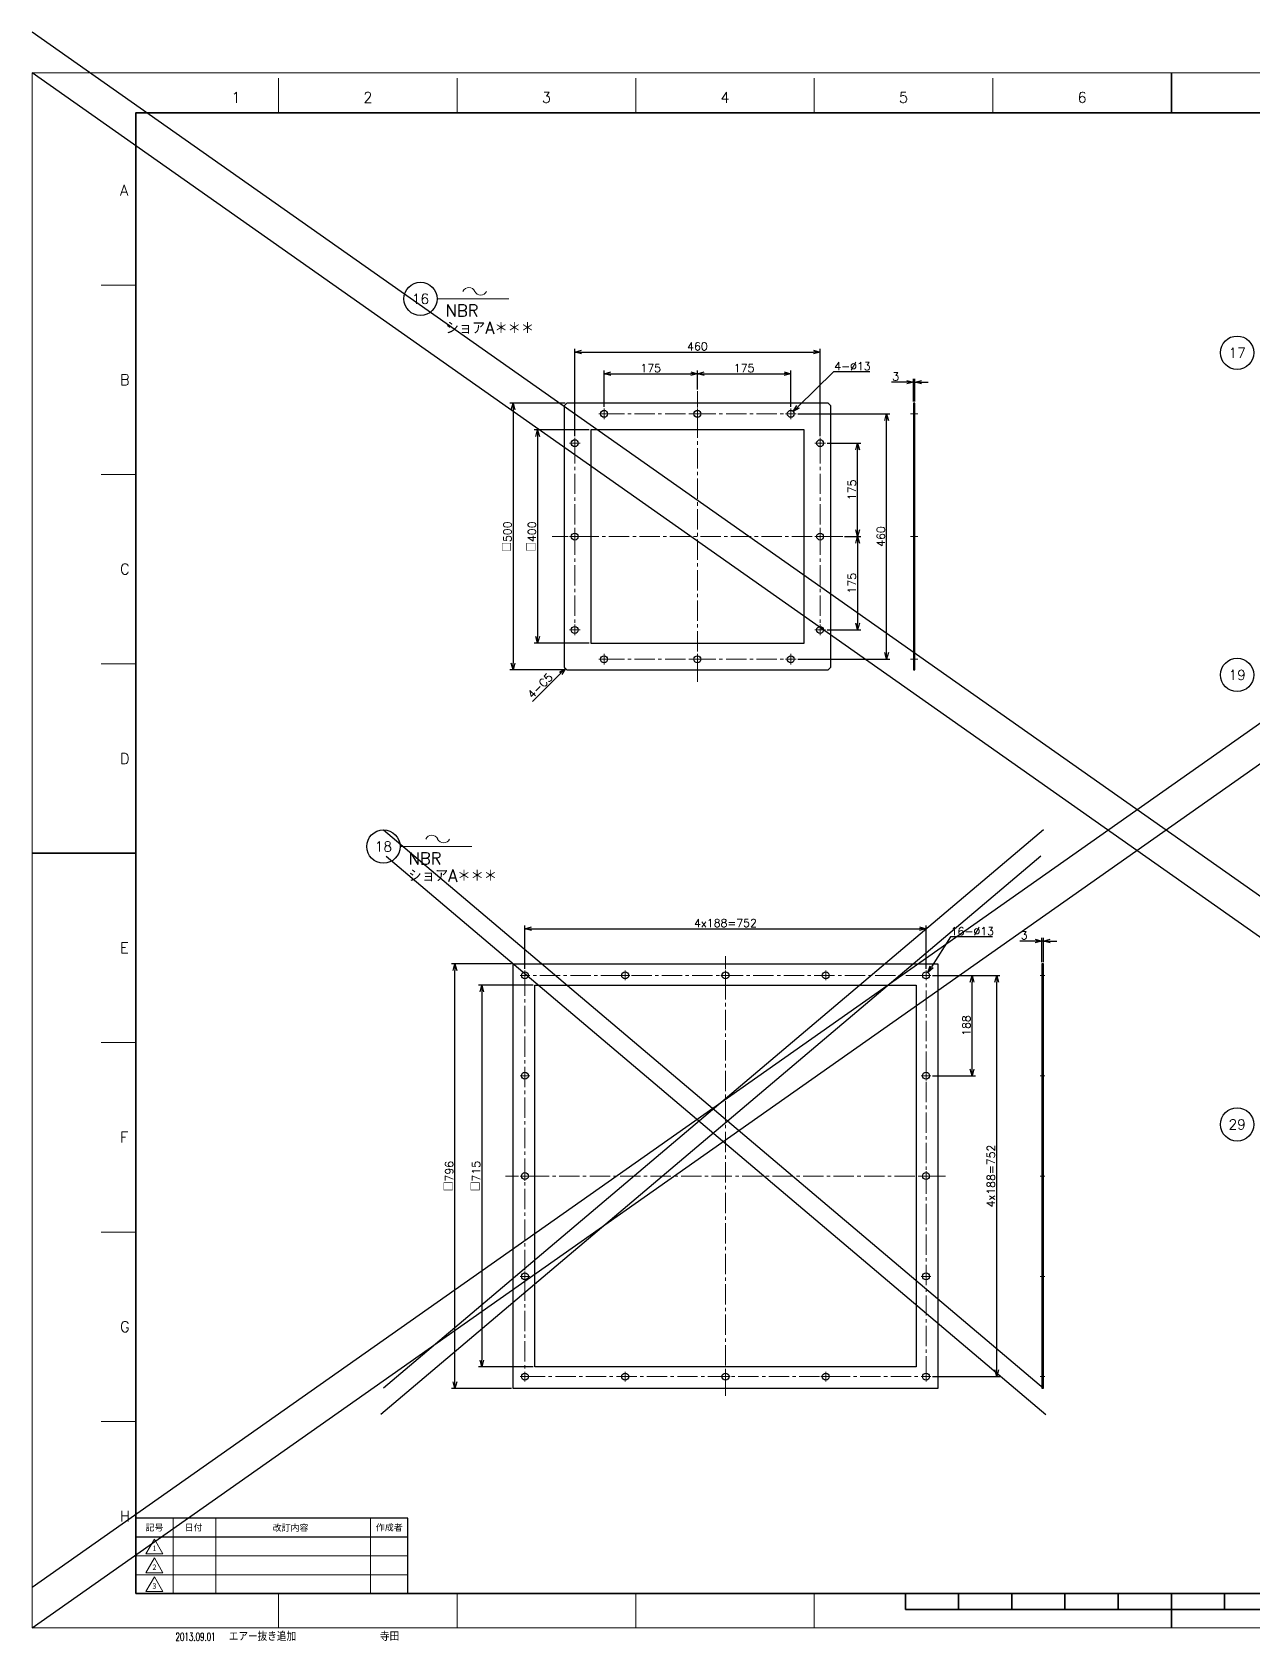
# Model space of a CAD drawing. Header units: millimetres. Extents: x 0 to 6920, y -24 to 2991.
# Drawn here: x 0 to 2290, y -24 to 2991 of the extents above; entities that cross this region are included whole.
import ezdxf
from ezdxf import colors
from ezdxf.entities.mleader import LeaderData, LeaderLine
from ezdxf.enums import TextEntityAlignment as Align
from ezdxf.math import Vec2, Vec3

# ---------------------------------------------------------------- set-up
doc = ezdxf.new("R2010")
doc.units = ezdxf.units.MM
doc.header["$LTSCALE"] = 2
doc.header["$PDMODE"] = 99
doc.header["$PDSIZE"] = 1
doc.linetypes.add('CENTER2', pattern=[28.575, 19.05, -3.175, 3.175, -3.175])
doc.linetypes.add('HIDDEN', pattern=[9.525, 6.35, -3.175])
for name, color, linetype, lineweight in [('04_HIDDEN', 2, 'HIDDEN', 13), ('05_CENTER', 4, 'CENTER2', 13), ('08_DIM', 3, 'Continuous', 13), ('90_FRAME', 5, 'Continuous', 35)]:
    doc.layers.add(name, color=color, linetype=linetype, lineweight=lineweight)
doc.layers.add('10_DRAFT', color=8, linetype='Continuous', lineweight=0, plot=False)
doc.layers.add('91_BLANK', color=5, linetype='Continuous', lineweight=0, plot=False)
doc.styles.add('KSS_TXT', font='txt.shx', dxfattribs={"bigfont": 'extfont2.shx'})
doc.styles.add('MS_G', font='MS Gothic.ttf')
doc.styles.get("Standard").update_dxf_attribs({"font": 'txt.shx', "bigfont": 'extfont2.shx'})
doc.styles.add('表題用', font='MS PGothic.ttf')
doc.dimstyles.new('KSS_DIM', dxfattribs={"dimscale": 5, "dimtxt": 3, "dimasz": 2.5, "dimexe": 1.25, "dimexo": 0.625, "dimtad": 1, "dimdsep": 46, "dimtxsty": 'KSS_TXT', "dimblk": 'OPEN30', "dimcen": 0, "dimazin": 2, "dimtfac": 0.75, "dimtmove": 0, "dimatfit": 3, "dimldrblk": 'OPEN30', "dimfxl": 1.25, "dimtolj": 1, "dimarcsym": 0})
doc.dimstyles.new('KSS_DIM$3', dxfattribs={"dimscale": 5, "dimtxt": 3, "dimasz": 2.5, "dimexe": 1.25, "dimexo": 0.625, "dimtad": 1, "dimtih": 1, "dimtoh": 1, "dimdsep": 46, "dimtxsty": 'KSS_TXT', "dimblk": 'OPEN30', "dimcen": 0, "dimazin": 2, "dimtfac": 0.75, "dimtofl": 0, "dimtmove": 0, "dimatfit": 3, "dimldrblk": 'OPEN30', "dimfxl": 1.25, "dimtolj": 1, "dimarcsym": 0})

# ---------------------------------------------------------------- blocks, each defined once
blk = doc.blocks.new('AM_BALLOON1')
at = {"transparency": 16777216}
blk.add_circle((0, 0), 5, dxfattribs=at)
blk.add_attdef('B_NUMBER', text='', height=3, dxfattribs=at).set_placement((0, 0), align=Align.MIDDLE_CENTER)
blk = doc.blocks.new('_OPEN')
at = {"color": 0, "linetype": 'ByBlock'}
for p, q in [((-1, 0.17), (0, 0)), ((0, 0), (-1, -0.17)), ((0, 0), (-1, 0))]:
    blk.add_line(p, q, dxfattribs=at)
blk = doc.blocks.new('p1ba05')
for centre, start, end in [((-2.95, 0.29), 24.2276, 155.5758), ((0, 1.62), 204.2276, 335.5758)]:
    blk.add_arc(centre, 1.62, start, end)
blk = doc.blocks.new('_Open30')
at = {"color": 0, "linetype": 'ByBlock', "lineweight": -2}
for p, q in [((-1, 0.27), (0, 0)), ((0, 0), (-1, -0.27)), ((0, 0), (-1, 0))]:
    blk.add_line(p, q, dxfattribs=at)
blk = doc.blocks.new('*D150')
at = {"layer": '08_DIM', "color": 0, "lineweight": -2, "transparency": 16777216}
for p, q in [((1490, 2220.7), (1553.4, 2220.7)), ((1547.2, 2058.2), (1547.2, 2208.2)), ((1522.3, 2045.7), (1553.4, 2045.7))]:
    blk.add_line(p, q, dxfattribs=at)
at = {"layer": 'Defpoints', "color": 0, "transparency": 16777216}
for p in [(1486.9, 2220.7), (1547.2, 2220.7), (1519.2, 2045.7)]:
    blk.add_point(p, dxfattribs=at)
at = {"layer": '08_DIM', "color": 0, "lineweight": -2, "transparency": 16777216, "xscale": 12.5, "yscale": 12.5, "zscale": 12.5}
for p, rotation in [((1547.2, 2220.7), 90), ((1547.2, 2045.7), 270)]:
    blk.add_blockref('_Open30', p, dxfattribs=dict(at, rotation=rotation))
at = {"layer": '08_DIM', "color": 0, "transparency": 16777216, "insert": (1536.6, 2133.2), "char_height": 15, "attachment_point": 5, "rotation": 90, "style": 'KSS_TXT'}
blk.add_mtext('\\A1;175', dxfattribs=at)
blk = doc.blocks.new('*D151')
at = {"layer": '08_DIM', "color": 0, "lineweight": -2, "transparency": 16777216}
for p, q in [((1522.3, 2045.7), (1553.4, 2045.7)), ((1547.2, 2033.2), (1547.2, 1883.2)), ((1490, 1870.7), (1553.4, 1870.7))]:
    blk.add_line(p, q, dxfattribs=at)
at = {"layer": 'Defpoints', "color": 0, "transparency": 16777216}
for p in [(1519.2, 2045.7), (1486.9, 1870.7), (1547.2, 1870.7)]:
    blk.add_point(p, dxfattribs=at)
at = {"layer": '08_DIM', "color": 0, "lineweight": -2, "transparency": 16777216, "xscale": 12.5, "yscale": 12.5, "zscale": 12.5}
for p, rotation in [((1547.2, 2045.7), 90), ((1547.2, 1870.7), 270)]:
    blk.add_blockref('_Open30', p, dxfattribs=dict(at, rotation=rotation))
at = {"layer": '08_DIM', "color": 0, "transparency": 16777216, "insert": (1536.6, 1958.2), "char_height": 15, "attachment_point": 5, "rotation": 90, "style": 'KSS_TXT'}
blk.add_mtext('\\A1;175', dxfattribs=at)
blk = doc.blocks.new('*D152')
at = {"layer": '08_DIM', "color": 0, "lineweight": -2, "transparency": 16777216}
for p, q in [((1435, 2275.7), (1607.7, 2275.7)), ((1601.5, 1828.2), (1601.5, 2263.2)), ((1435, 1815.7), (1607.7, 1815.7))]:
    blk.add_line(p, q, dxfattribs=at)
at = {"layer": 'Defpoints', "color": 0, "transparency": 16777216}
for p in [(1431.9, 2275.7), (1601.5, 2275.7), (1431.9, 1815.7)]:
    blk.add_point(p, dxfattribs=at)
at = {"layer": '08_DIM', "color": 0, "lineweight": -2, "transparency": 16777216, "xscale": 12.5, "yscale": 12.5, "zscale": 12.5}
for p, rotation in [((1601.5, 2275.7), 90), ((1601.5, 1815.7), 270)]:
    blk.add_blockref('_Open30', p, dxfattribs=dict(at, rotation=rotation))
at = {"layer": '08_DIM', "color": 0, "transparency": 16777216, "insert": (1590.8, 2045.7), "char_height": 15, "attachment_point": 5, "rotation": 90, "style": 'KSS_TXT'}
blk.add_mtext('\\A1;460', dxfattribs=at)
blk = doc.blocks.new('*D153')
at = {"layer": '08_DIM', "color": 0, "lineweight": -2, "transparency": 16777216}
for p, q in [((1043.8, 2245.7), (941.1, 2245.7)), ((947.4, 2233.2), (947.4, 1858.2)), ((1043.8, 1845.7), (941.1, 1845.7))]:
    blk.add_line(p, q, dxfattribs=at)
at = {"layer": 'Defpoints', "color": 0, "transparency": 16777216}
for p in [(1046.9, 2245.7), (947.4, 1845.7), (1046.9, 1845.7)]:
    blk.add_point(p, dxfattribs=at)
at = {"layer": '08_DIM', "color": 0, "lineweight": -2, "transparency": 16777216, "xscale": 12.5, "yscale": 12.5, "zscale": 12.5}
for p, rotation in [((947.4, 2245.7), 90), ((947.4, 1845.7), 270)]:
    blk.add_blockref('_Open30', p, dxfattribs=dict(at, rotation=rotation))
at = {"layer": '08_DIM', "color": 0, "transparency": 16777216, "insert": (936.8, 2045.7), "char_height": 15, "attachment_point": 5, "rotation": 90, "style": 'KSS_TXT'}
blk.add_mtext('\\A1;□400', dxfattribs=at)
blk = doc.blocks.new('*D154')
at = {"layer": '08_DIM', "color": 0, "lineweight": -2, "transparency": 16777216}
for p, q in [((998.8, 2295.7), (895.1, 2295.7)), ((901.4, 2283.2), (901.4, 1808.2)), ((998.8, 1795.7), (895.1, 1795.7))]:
    blk.add_line(p, q, dxfattribs=at)
at = {"layer": 'Defpoints', "color": 0, "transparency": 16777216}
for p in [(1001.9, 2295.7), (901.4, 1795.7), (1001.9, 1795.7)]:
    blk.add_point(p, dxfattribs=at)
at = {"layer": '08_DIM', "color": 0, "lineweight": -2, "transparency": 16777216, "xscale": 12.5, "yscale": 12.5, "zscale": 12.5}
for p, rotation in [((901.4, 2295.7), 90), ((901.4, 1795.7), 270)]:
    blk.add_blockref('_Open30', p, dxfattribs=dict(at, rotation=rotation))
at = {"layer": '08_DIM', "color": 0, "transparency": 16777216, "insert": (890.8, 2045.7), "char_height": 15, "attachment_point": 5, "rotation": 90, "style": 'KSS_TXT'}
blk.add_mtext('\\A1;□500', dxfattribs=at)
blk = doc.blocks.new('*D155')
at = {"layer": '08_DIM', "color": 0, "lineweight": -2, "transparency": 16777216}
for p, q in [((1071.9, 2288.8), (1071.9, 2357)), ((1246.9, 2321.1), (1246.9, 2357)), ((1084.4, 2350.8), (1234.4, 2350.8))]:
    blk.add_line(p, q, dxfattribs=at)
at = {"layer": 'Defpoints', "color": 0, "transparency": 16777216}
for p in [(1246.9, 2350.8), (1246.9, 2318), (1071.9, 2285.7)]:
    blk.add_point(p, dxfattribs=at)
at = {"layer": '08_DIM', "color": 0, "lineweight": -2, "transparency": 16777216, "xscale": 12.5, "yscale": 12.5, "zscale": 12.5, "rotation": 180}
blk.add_blockref('_Open30', (1071.9, 2350.8), dxfattribs=at)
at = {"layer": '08_DIM', "color": 0, "lineweight": -2, "transparency": 16777216, "xscale": 12.5, "yscale": 12.5, "zscale": 12.5}
blk.add_blockref('_Open30', (1246.9, 2350.8), dxfattribs=at)
at = {"layer": '08_DIM', "color": 0, "transparency": 16777216, "insert": (1159.4, 2361.4), "char_height": 15, "attachment_point": 5, "style": 'KSS_TXT'}
blk.add_mtext('\\A1;175', dxfattribs=at)
blk = doc.blocks.new('*D156')
at = {"layer": '08_DIM', "color": 0, "lineweight": -2, "transparency": 16777216}
for p, q in [((1246.9, 2321.1), (1246.9, 2357)), ((1421.9, 2288.8), (1421.9, 2357)), ((1259.4, 2350.8), (1409.4, 2350.8))]:
    blk.add_line(p, q, dxfattribs=at)
at = {"layer": 'Defpoints', "color": 0, "transparency": 16777216}
for p in [(1421.9, 2350.8), (1246.9, 2318), (1421.9, 2285.7)]:
    blk.add_point(p, dxfattribs=at)
at = {"layer": '08_DIM', "color": 0, "lineweight": -2, "transparency": 16777216, "xscale": 12.5, "yscale": 12.5, "zscale": 12.5, "rotation": 180}
blk.add_blockref('_Open30', (1246.9, 2350.8), dxfattribs=at)
at = {"layer": '08_DIM', "color": 0, "lineweight": -2, "transparency": 16777216, "xscale": 12.5, "yscale": 12.5, "zscale": 12.5}
blk.add_blockref('_Open30', (1421.9, 2350.8), dxfattribs=at)
at = {"layer": '08_DIM', "color": 0, "transparency": 16777216, "insert": (1334.4, 2361.4), "char_height": 15, "attachment_point": 5, "style": 'KSS_TXT'}
blk.add_mtext('\\A1;175', dxfattribs=at)
blk = doc.blocks.new('*D157')
at = {"layer": '08_DIM', "color": 0, "lineweight": -2, "transparency": 16777216}
for p, q in [((1016.9, 2233.8), (1016.9, 2397.8)), ((1029.4, 2391.5), (1464.4, 2391.5)), ((1476.9, 2233.8), (1476.9, 2397.8))]:
    blk.add_line(p, q, dxfattribs=at)
at = {"layer": 'Defpoints', "color": 0, "transparency": 16777216}
for p in [(1476.9, 2391.5), (1016.9, 2230.7), (1476.9, 2230.7)]:
    blk.add_point(p, dxfattribs=at)
at = {"layer": '08_DIM', "color": 0, "lineweight": -2, "transparency": 16777216, "xscale": 12.5, "yscale": 12.5, "zscale": 12.5, "rotation": 180}
blk.add_blockref('_Open30', (1016.9, 2391.5), dxfattribs=at)
at = {"layer": '08_DIM', "color": 0, "lineweight": -2, "transparency": 16777216, "xscale": 12.5, "yscale": 12.5, "zscale": 12.5}
blk.add_blockref('_Open30', (1476.9, 2391.5), dxfattribs=at)
at = {"layer": '08_DIM', "color": 0, "transparency": 16777216, "insert": (1246.9, 2402.2), "char_height": 15, "attachment_point": 5, "style": 'KSS_TXT'}
blk.add_mtext('\\A1;460', dxfattribs=at)
blk = doc.blocks.new('*D158')
at = {"layer": '08_DIM', "color": 0, "lineweight": -2, "transparency": 16777216}
blk.add_line((990.6, 1789.4), (938, 1736.8), dxfattribs=at)
at = {"layer": 'Defpoints', "color": 0, "transparency": 16777216}
for p in [(999.4, 1798.2), (919.9, 1718.7), (919.9, 1718.7)]:
    blk.add_point(p, dxfattribs=at)
at = {"layer": '08_DIM', "color": 0, "lineweight": -2, "transparency": 16777216, "xscale": 12.5, "yscale": 12.5, "zscale": 12.5, "rotation": 45}
blk.add_blockref('_Open30', (999.4, 1798.2), dxfattribs=at)
at = {"layer": '08_DIM', "color": 0, "transparency": 16777216, "insert": (952.1, 1766), "char_height": 15, "attachment_point": 5, "rotation": 45, "style": 'KSS_TXT'}
blk.add_mtext('\\A1;4-C5', dxfattribs=at)
blk = doc.blocks.new('*D159')
at = {"layer": '08_DIM', "color": 0, "lineweight": -2, "transparency": 16777216}
for p, q in [((1639.1, 2335.1), (1610.4, 2335.1)), ((1651.6, 2298.8), (1651.6, 2341.3)), ((1654.6, 2335.1), (1651.6, 2335.1)), ((1654.6, 2298.8), (1654.6, 2341.3)), ((1667.1, 2335.1), (1679.6, 2335.1))]:
    blk.add_line(p, q, dxfattribs=at)
at = {"layer": 'Defpoints', "color": 0, "transparency": 16777216}
for p in [(1651.6, 2335.1), (1651.6, 2295.7), (1654.6, 2295.7)]:
    blk.add_point(p, dxfattribs=at)
at = {"layer": '08_DIM', "color": 0, "lineweight": -2, "transparency": 16777216, "xscale": 12.5, "yscale": 12.5, "zscale": 12.5}
blk.add_blockref('_Open30', (1651.6, 2335.1), dxfattribs=at)
at = {"layer": '08_DIM', "color": 0, "lineweight": -2, "transparency": 16777216, "xscale": 12.5, "yscale": 12.5, "zscale": 12.5, "rotation": 180}
blk.add_blockref('_Open30', (1654.6, 2335.1), dxfattribs=at)
at = {"layer": '08_DIM', "color": 0, "transparency": 16777216, "insert": (1618.5, 2345.7), "char_height": 15, "attachment_point": 5, "style": 'KSS_TXT'}
blk.add_mtext('\\A1;3', dxfattribs=at)
blk = doc.blocks.new('*D171')
at = {"layer": '08_DIM', "color": 0, "lineweight": -2, "transparency": 16777216}
for p, q in [((1501.8, 2354.2), (1435.4, 2289)), ((1570, 2354.2), (1501.8, 2354.2))]:
    blk.add_line(p, q, dxfattribs=at)
at = {"layer": 'Defpoints', "color": 0, "transparency": 16777216}
for p in [(1417.3, 2271.1), (1426.5, 2280.2)]:
    blk.add_point(p, dxfattribs=at)
at = {"layer": '08_DIM', "color": 0, "lineweight": -2, "transparency": 16777216, "xscale": 12.5, "yscale": 12.5, "zscale": 12.5, "rotation": 224.5020522304168}
blk.add_blockref('_Open30', (1426.5, 2280.2), dxfattribs=at)
at = {"layer": '08_DIM', "color": 0, "transparency": 16777216, "insert": (1537.5, 2364.9), "char_height": 15, "attachment_point": 5, "style": 'KSS_TXT'}
blk.add_mtext('\\A1;4-%%C13', dxfattribs=at)
blk = doc.blocks.new('*D176')
at = {"layer": '08_DIM', "color": 0, "lineweight": -2, "transparency": 16777216}
for p, q in [((923.5, 1235.2), (923.5, 1316.9)), ((936, 1310.6), (1663, 1310.6)), ((1675.5, 1235.2), (1675.5, 1316.9))]:
    blk.add_line(p, q, dxfattribs=at)
at = {"layer": 'Defpoints', "color": 0, "transparency": 16777216}
for p in [(1675.5, 1310.6), (923.5, 1232.1), (1675.5, 1232.1)]:
    blk.add_point(p, dxfattribs=at)
at = {"layer": '08_DIM', "color": 0, "lineweight": -2, "transparency": 16777216, "xscale": 12.5, "yscale": 12.5, "zscale": 12.5, "rotation": 180}
blk.add_blockref('_Open30', (923.5, 1310.6), dxfattribs=at)
at = {"layer": '08_DIM', "color": 0, "lineweight": -2, "transparency": 16777216, "xscale": 12.5, "yscale": 12.5, "zscale": 12.5}
blk.add_blockref('_Open30', (1675.5, 1310.6), dxfattribs=at)
at = {"layer": '08_DIM', "color": 0, "transparency": 16777216, "insert": (1299.5, 1321.3), "char_height": 15, "attachment_point": 5, "style": 'KSS_TXT'}
blk.add_mtext('\\A1;4x188=752', dxfattribs=at)
blk = doc.blocks.new('*D177')
at = {"layer": '08_DIM', "color": 0, "lineweight": -2, "transparency": 16777216}
for p, q in [((938.9, 1204.6), (836.5, 1204.6)), ((842.8, 1192.1), (842.8, 502.1)), ((938.9, 489.6), (836.5, 489.6))]:
    blk.add_line(p, q, dxfattribs=at)
at = {"layer": 'Defpoints', "color": 0, "transparency": 16777216}
for p in [(942, 1204.6), (842.8, 489.6), (942, 489.6)]:
    blk.add_point(p, dxfattribs=at)
at = {"layer": '08_DIM', "color": 0, "lineweight": -2, "transparency": 16777216, "xscale": 12.5, "yscale": 12.5, "zscale": 12.5}
for p, rotation in [((842.8, 1204.6), 90), ((842.8, 489.6), 270)]:
    blk.add_blockref('_Open30', p, dxfattribs=dict(at, rotation=rotation))
at = {"layer": '08_DIM', "color": 0, "transparency": 16777216, "insert": (832.1, 847.1), "char_height": 15, "attachment_point": 5, "rotation": 90, "style": 'KSS_TXT'}
blk.add_mtext('\\A1;□715', dxfattribs=at)
blk = doc.blocks.new('*D178')
at = {"layer": '08_DIM', "color": 0, "lineweight": -2, "transparency": 16777216}
for p, q in [((898.4, 1245.1), (786.1, 1245.1)), ((792.3, 461.6), (792.3, 1232.6)), ((898.4, 449.1), (786.1, 449.1))]:
    blk.add_line(p, q, dxfattribs=at)
at = {"layer": 'Defpoints', "color": 0, "transparency": 16777216}
for p in [(792.3, 1245.1), (901.5, 1245.1), (901.5, 449.1)]:
    blk.add_point(p, dxfattribs=at)
at = {"layer": '08_DIM', "color": 0, "lineweight": -2, "transparency": 16777216, "xscale": 12.5, "yscale": 12.5, "zscale": 12.5}
for p, rotation in [((792.3, 1245.1), 90), ((792.3, 449.1), 270)]:
    blk.add_blockref('_Open30', p, dxfattribs=dict(at, rotation=rotation))
at = {"layer": '08_DIM', "color": 0, "transparency": 16777216, "insert": (781.7, 847.1), "char_height": 15, "attachment_point": 5, "rotation": 90, "style": 'KSS_TXT'}
blk.add_mtext('\\A1;□796', dxfattribs=at)
blk = doc.blocks.new('*D179')
at = {"layer": '08_DIM', "color": 0, "lineweight": -2, "transparency": 16777216}
for p, q in [((1687.6, 1223.1), (1814, 1223.1)), ((1807.8, 483.6), (1807.8, 1210.6)), ((1687.6, 471.1), (1814, 471.1))]:
    blk.add_line(p, q, dxfattribs=at)
at = {"layer": 'Defpoints', "color": 0, "transparency": 16777216}
for p in [(1684.5, 1223.1), (1807.8, 1223.1), (1684.5, 471.1)]:
    blk.add_point(p, dxfattribs=at)
at = {"layer": '08_DIM', "color": 0, "lineweight": -2, "transparency": 16777216, "xscale": 12.5, "yscale": 12.5, "zscale": 12.5}
for p, rotation in [((1807.8, 1223.1), 90), ((1807.8, 471.1), 270)]:
    blk.add_blockref('_Open30', p, dxfattribs=dict(at, rotation=rotation))
at = {"layer": '08_DIM', "color": 0, "transparency": 16777216, "insert": (1797.1, 847.1), "char_height": 15, "attachment_point": 5, "rotation": 90, "style": 'KSS_TXT'}
blk.add_mtext('\\A1;4x188=752', dxfattribs=at)
blk = doc.blocks.new('*D180')
at = {"layer": '08_DIM', "color": 0, "lineweight": -2, "transparency": 16777216}
for p, q in [((1687.6, 1223.1), (1767.9, 1223.1)), ((1761.7, 1047.6), (1761.7, 1210.6)), ((1687.6, 1035.1), (1767.9, 1035.1))]:
    blk.add_line(p, q, dxfattribs=at)
at = {"layer": 'Defpoints', "color": 0, "transparency": 16777216}
for p in [(1684.5, 1223.1), (1761.7, 1223.1), (1684.5, 1035.1)]:
    blk.add_point(p, dxfattribs=at)
at = {"layer": '08_DIM', "color": 0, "lineweight": -2, "transparency": 16777216, "xscale": 12.5, "yscale": 12.5, "zscale": 12.5}
for p, rotation in [((1761.7, 1223.1), 90), ((1761.7, 1035.1), 270)]:
    blk.add_blockref('_Open30', p, dxfattribs=dict(at, rotation=rotation))
at = {"layer": '08_DIM', "color": 0, "transparency": 16777216, "insert": (1751, 1129.1), "char_height": 15, "attachment_point": 5, "rotation": 90, "style": 'KSS_TXT'}
blk.add_mtext('\\A1;188', dxfattribs=at)
blk = doc.blocks.new('*D181')
at = {"layer": '08_DIM', "color": 0, "lineweight": -2, "transparency": 16777216}
for p, q in [((1721.5, 1295.2), (1685.7, 1239.1)), ((1799.7, 1295.2), (1721.5, 1295.2))]:
    blk.add_line(p, q, dxfattribs=at)
at = {"layer": 'Defpoints', "color": 0, "transparency": 16777216}
for p in [(1672, 1217.6), (1679, 1228.6)]:
    blk.add_point(p, dxfattribs=at)
at = {"layer": '08_DIM', "color": 0, "lineweight": -2, "transparency": 16777216, "xscale": 12.5, "yscale": 12.5, "zscale": 12.5, "rotation": 237.4615954502578}
blk.add_blockref('_Open30', (1679, 1228.6), dxfattribs=at)
at = {"layer": '08_DIM', "color": 0, "transparency": 16777216, "insert": (1762.2, 1305.8), "char_height": 15, "attachment_point": 5, "style": 'KSS_TXT'}
blk.add_mtext('\\A1;16-\\A1;%%C13', dxfattribs=at)
blk = doc.blocks.new('*D182')
at = {"layer": '08_DIM', "color": 0, "lineweight": -2, "transparency": 16777216}
for p, q in [((1879.8, 1287.6), (1851, 1287.6)), ((1892.3, 1247.9), (1892.3, 1293.8)), ((1895.3, 1287.6), (1892.3, 1287.6)), ((1895.3, 1247.9), (1895.3, 1293.8)), ((1907.8, 1287.6), (1920.3, 1287.6))]:
    blk.add_line(p, q, dxfattribs=at)
at = {"layer": 'Defpoints', "color": 0, "transparency": 16777216}
for p in [(1892.3, 1287.6), (1892.3, 1244.8), (1895.3, 1244.8)]:
    blk.add_point(p, dxfattribs=at)
at = {"layer": '08_DIM', "color": 0, "lineweight": -2, "transparency": 16777216, "xscale": 12.5, "yscale": 12.5, "zscale": 12.5}
blk.add_blockref('_Open30', (1892.3, 1287.6), dxfattribs=at)
at = {"layer": '08_DIM', "color": 0, "lineweight": -2, "transparency": 16777216, "xscale": 12.5, "yscale": 12.5, "zscale": 12.5, "rotation": 180}
blk.add_blockref('_Open30', (1895.3, 1287.6), dxfattribs=at)
at = {"layer": '08_DIM', "color": 0, "transparency": 16777216, "insert": (1859.2, 1298.2), "char_height": 15, "attachment_point": 5, "style": 'KSS_TXT'}
blk.add_mtext('\\A1;3', dxfattribs=at)

msp = doc.modelspace()

# ---------------------------------------------------------------- linework, layer by layer
for p, q in [((4141.004, 76.434), (0, 2991.033)), ((0, 76.434), (4141.004, 2991.033)), ((4141.004, 0), (0, 2914.599)), ((0, 0), (4141.004, 2914.599)), ((658.304, 1495.938), (1895.275, 449.393)), ((1895.275, 1495.938), (658.304, 449.393)), ((1890.319, 1446.392), (653.348, 399.846)), ((663.261, 1446.392), (1900.232, 399.846))]:
    msp.add_line(p, q)
at = {"color": 3}
for points in [[(1001.894, 1795.692), (1491.894, 1795.692), (1496.894, 1800.692), (1496.894, 2290.692), (1491.894, 2295.692), (1001.894, 2295.692), (996.894, 2290.692), (996.894, 1800.692)], [(1654.623, 1795.692), (1654.623, 2295.692), (1651.623, 2295.692), (1651.623, 1795.692)], [(1046.894, 1845.692), (1446.894, 1845.692), (1446.894, 2245.692), (1046.894, 2245.692)], [(1697.493, 449.093), (901.493, 449.093), (901.493, 1245.093), (1697.493, 1245.093)], [(1895.275, 449.393), (1895.275, 1244.793), (1892.275, 1244.793), (1892.275, 449.393)], [(1656.993, 489.593), (941.993, 489.593), (941.993, 1204.593), (1656.993, 1204.593)]]:
    msp.add_lwpolyline(points, close=True, dxfattribs=at)
for centre in [(1071.894, 2275.692), (1246.894, 2275.692), (1421.894, 2275.692), (1016.894, 2220.692), (1476.894, 2220.692), (1016.894, 2045.692), (1476.894, 2045.692), (1016.894, 1870.692), (1476.894, 1870.692), (1071.894, 1815.692), (1246.894, 1815.692), (1421.894, 1815.692), (923.493, 1223.093), (1111.493, 1223.093), (1299.493, 1223.093), (1487.493, 1223.093), (1675.493, 1223.093), (923.493, 1035.093), (1675.493, 1035.093), (923.493, 847.093), (1675.493, 847.093), (923.493, 659.093), (1675.493, 659.093), (923.493, 471.093), (1111.493, 471.093), (1299.493, 471.093), (1487.493, 471.093), (1675.493, 471.093)]:
    msp.add_circle(centre, 6.5, dxfattribs=at)
at = {"layer": '04_HIDDEN', "color": 3}
for p, q in [((1651.623, 2245.692), (1654.623, 2245.692)), ((1651.623, 1845.692), (1654.623, 1845.692)), ((1892.275, 1204.793), (1895.275, 1204.793)), ((1892.275, 489.393), (1895.275, 489.393))]:
    msp.add_line(p, q, dxfattribs=at)
at = {"layer": '05_CENTER'}
for p, q in [((1246.894, 1773.362), (1246.894, 2318.022)), ((1061.894, 2275.692), (1081.894, 2275.692)), ((1071.894, 2265.692), (1071.894, 2285.692)), ((1071.894, 2275.692), (1421.894, 2275.692)), ((1236.894, 2275.692), (1256.894, 2275.692)), ((1246.894, 2265.692), (1246.894, 2285.692)), ((1411.894, 2275.692), (1431.894, 2275.692)), ((1421.894, 2265.692), (1421.894, 2285.692)), ((1646.426, 2275.692), (1660.025, 2275.692)), ((1026.894, 2220.692), (1006.894, 2220.692)), ((1016.894, 2230.692), (1016.894, 2210.692)), ((1016.894, 2220.692), (1016.894, 1870.692)), ((1466.894, 2220.692), (1486.894, 2220.692)), ((1476.894, 2230.692), (1476.894, 2210.692)), ((1476.894, 2220.692), (1476.894, 1870.692)), ((1016.894, 2055.692), (1016.894, 2035.692)), ((1476.894, 2055.692), (1476.894, 2035.692)), ((1519.224, 2045.692), (974.564, 2045.692)), ((1026.894, 2045.692), (1006.894, 2045.692)), ((1466.894, 2045.692), (1486.894, 2045.692)), ((1646.426, 2045.692), (1660.025, 2045.692)), ((1026.894, 1870.692), (1006.894, 1870.692)), ((1016.894, 1880.692), (1016.894, 1860.692)), ((1466.894, 1870.692), (1486.894, 1870.692)), ((1476.894, 1880.692), (1476.894, 1860.692)), ((1061.894, 1815.692), (1081.894, 1815.692)), ((1071.894, 1825.692), (1071.894, 1805.692)), ((1071.894, 1815.692), (1421.894, 1815.692)), ((1236.894, 1815.692), (1256.894, 1815.692)), ((1246.894, 1825.692), (1246.894, 1805.692)), ((1411.894, 1815.692), (1431.894, 1815.692)), ((1421.894, 1825.692), (1421.894, 1805.692)), ((1646.426, 1815.692), (1660.025, 1815.692)), ((1299.493, 434.878), (1299.493, 1259.308)), ((914.493, 1223.093), (932.493, 1223.093)), ((923.493, 1214.093), (923.493, 1232.093)), ((1102.493, 1223.093), (1120.493, 1223.093)), ((1111.493, 1214.093), (1111.493, 1232.093)), ((1290.493, 1223.093), (1308.493, 1223.093)), ((1299.493, 1214.093), (1299.493, 1232.093)), ((1478.493, 1223.093), (1496.493, 1223.093)), ((1487.493, 1214.093), (1487.493, 1232.093)), ((1666.493, 1223.093), (1684.493, 1223.093)), ((1675.493, 1214.093), (1675.493, 1232.093)), ((1898.321, 1223.093), (1889.187, 1223.093)), ((914.493, 1035.093), (932.493, 1035.093)), ((923.493, 1026.093), (923.493, 1044.093)), ((1666.493, 1035.093), (1684.493, 1035.093)), ((1675.493, 1026.093), (1675.493, 1044.093)), ((1898.321, 1035.093), (1889.187, 1035.093)), ((1711.708, 847.093), (887.278, 847.093)), ((914.493, 847.093), (932.493, 847.093)), ((923.493, 838.093), (923.493, 856.093)), ((1666.493, 847.093), (1684.493, 847.093)), ((1675.493, 838.093), (1675.493, 856.093)), ((1898.321, 847.093), (1889.187, 847.093)), ((923.493, 650.093), (923.493, 668.093)), ((1675.493, 650.093), (1675.493, 668.093)), ((914.493, 659.093), (932.493, 659.093)), ((1666.493, 659.093), (1684.493, 659.093)), ((1898.321, 659.093), (1889.187, 659.093)), ((914.493, 471.093), (932.493, 471.093)), ((923.493, 462.093), (923.493, 480.093)), ((1102.493, 471.093), (1120.493, 471.093)), ((1111.493, 462.093), (1111.493, 480.093)), ((1290.493, 471.093), (1308.493, 471.093)), ((1299.493, 462.093), (1299.493, 480.093)), ((1478.493, 471.093), (1496.493, 471.093)), ((1487.493, 462.093), (1487.493, 480.093)), ((1666.493, 471.093), (1684.493, 471.093)), ((1675.493, 462.093), (1675.493, 480.093)), ((1898.321, 471.093), (1889.187, 471.093))]:
    msp.add_line(p, q, dxfattribs=at)
msp.add_lwpolyline([(923.493, 471.093), (1675.493, 471.093), (1675.493, 1223.093), (923.493, 1223.093)], close=True, dxfattribs=at)
at = {"layer": '08_DIM'}
for p, q in [((759.13, 2491.192), (893.554, 2491.192)), ((689.591, 1464.664), (824.015, 1464.664))]:
    msp.add_line(p, q, dxfattribs=at)
at = {"layer": '10_DRAFT'}
msp.add_line((1651.623, 2045.692), (1654.623, 2045.692), dxfattribs=at)
at = {"layer": '90_FRAME', "color": 4, "lineweight": 13}
for p, q in [((461.877, 2839.789), (461.877, 2904.599)), ((796.544, 2839.789), (796.544, 2904.599)), ((1131.211, 2839.789), (1131.211, 2904.599)), ((1465.878, 2839.789), (1465.878, 2904.599)), ((1800.545, 2839.789), (1800.545, 2904.599)), ((194.23, 2517.113), (129.42, 2517.113)), ((194.23, 2162.127), (129.42, 2162.127)), ((194.23, 1807.141), (129.42, 1807.141)), ((194.23, 1097.169), (129.42, 1097.169)), ((194.23, 742.182), (129.42, 742.182)), ((194.23, 387.196), (129.42, 387.196)), ((461.877, 0), (461.877, 64.52)), ((796.544, 0), (796.544, 64.52)), ((1131.211, 0), (1131.211, 64.52)), ((1465.878, 0), (1465.878, 64.52))]:
    msp.add_line(p, q, dxfattribs=at)
at = {"layer": '90_FRAME'}
for p, q in [((2135.212, 2914.599), (2135.212, 2839.789)), ((0, 1452.155), (194.23, 1452.155)), ((1636.676, 34.608), (1636.676, 64.52)), ((1736.384, 34.608), (1736.384, 64.52)), ((1836.091, 34.608), (1836.091, 64.52)), ((1935.798, 34.608), (1935.798, 64.52)), ((2035.505, 34.608), (2035.505, 64.52)), ((2135.212, 0), (2135.212, 64.52)), ((2234.919, 34.608), (2234.919, 64.52)), ((1636.676, 34.608), (2633.748, 34.608))]:
    msp.add_line(p, q, dxfattribs=at)
at = {"layer": '90_FRAME', "color": 0, "lineweight": 13}
for p, q in [((264.23, 64.52), (264.23, 205.948)), ((344.23, 64.52), (344.23, 205.948)), ((634.23, 64.52), (634.23, 205.948)), ((194.23, 135.234), (704.23, 135.234)), ((194.23, 99.877), (704.23, 99.877))]:
    msp.add_line(p, q, dxfattribs=at)
at = {"layer": '90_FRAME', "color": 0, "lineweight": 25}
msp.add_line((194.23, 170.591), (704.23, 170.591), dxfattribs=at)
at = {"layer": '90_FRAME'}
msp.add_lwpolyline([(194.23, 64.52), (4076.195, 64.52), (4076.195, 2839.789), (194.23, 2839.789)], close=True, dxfattribs=at)
at = {"layer": '90_FRAME', "color": 0, "lineweight": 25}
msp.add_lwpolyline([(194.23, 64.52), (704.23, 64.52), (704.23, 205.948), (194.23, 205.948)], close=True, dxfattribs=at)
at = {"layer": '90_FRAME', "color": 0, "lineweight": 13}
for points in [[(213.319, 138.989), (229.23, 166.548), (245.14, 138.989), (213.319, 138.989)], [(213.319, 103.632), (229.23, 131.19), (245.14, 103.632), (213.319, 103.632)], [(213.319, 68.275), (229.23, 95.833), (245.14, 68.275), (213.319, 68.275)]]:
    msp.add_lwpolyline(points, dxfattribs=at)
at = {"layer": '91_BLANK'}
msp.add_lwpolyline([(0, 0), (4141.004, 0), (4141.004, 2914.599), (0, 2914.599)], close=True, dxfattribs=at)

# ---------------------------------------------------------------- block references
at = {"layer": '08_DIM', "xscale": 7.5, "yscale": 7.5, "zscale": 7.5}
for p in [(840.622, 2498.03), (771.083, 1471.501)]:
    msp.add_blockref('p1ba05', p, dxfattribs=at)

# ---------------------------------------------------------------- texts
at = {"layer": '08_DIM', "style": 'KSS_TXT'}
for s, p in [('NBR', (774.892, 2457.823)), ('ショアA＊＊＊', (774.892, 2425.358)), ('NBR', (705.353, 1431.295)), ('ショアA＊＊＊', (705.353, 1398.83))]:
    msp.add_text(s, height=22.5, dxfattribs=at).set_placement(p)
at = {"layer": '90_FRAME', "color": 0, "lineweight": 13, "style": 'KSS_TXT'}
for s, p in [('1', (381.884, 2852.698)), ('2', (629.21, 2852.698)), ('3', (963.877, 2852.698)), ('4', (1298.545, 2852.698)), ('5', (1633.212, 2852.698)), ('6', (1967.879, 2852.698))]:
    msp.add_text(s, height=20, dxfattribs=at).set_placement(p, align=Align.BOTTOM_CENTER)
for s, p in [('A', (164.787, 2694.606)), ('B', (164.787, 2339.62)), ('C', (164.787, 1984.634)), ('D', (164.787, 1629.648)), ('E', (164.787, 1274.662)), ('F', (164.787, 919.675)), ('G', (164.787, 564.689)), ('H', (164.787, 209.703))]:
    msp.add_text(s, height=20, dxfattribs=at).set_placement(p, align=Align.MIDDLE_LEFT)
at = {"layer": '90_FRAME', "color": 0, "style": '表題用'}
for s, p in [('記号', (229.23, 188.27)), ('日付', (302.512, 188.27)), ('作成者', (669.23, 188.27))]:
    msp.add_text(s, height=12, dxfattribs=at).set_placement(p, align=Align.MIDDLE_CENTER)
msp.add_text('改訂内容', height=12, dxfattribs=at).set_placement((484.23, 188.27), align=Align.MIDDLE)
at = {"layer": '90_FRAME', "color": 0, "lineweight": 13, "style": 'MS_G'}
for s, p in [('1', (229.23, 149.377)), ('2', (229.23, 114.02)), ('3', (229.23, 78.663))]:
    msp.add_text(s, height=10.607, dxfattribs=at).set_placement(p, align=Align.MIDDLE)
at = {"layer": '90_FRAME', "color": 3, "lineweight": 13, "width": 0.65}
msp.add_text('2013.09.01', height=15, dxfattribs=at).set_placement((268.71, -23.999))
at = {"layer": '90_FRAME', "color": 3, "lineweight": 13}
for s, p in [('エアー抜き追加', (368.668, -23.999)), ('寺田', (651.851, -23.999))]:
    msp.add_text(s, height=15, dxfattribs=at).set_placement(p)

# ---------------------------------------------------------------- dimensions: what is measured, and where the dimension line sits
at = {"layer": '08_DIM'}
for base, p1, p2, picture, middle in [((1476.894, 2391.55), (1016.894, 2230.692), (1476.894, 2230.692), '*D157', (1246.894, 2402.175)), ((1246.894, 2350.793), (1071.894, 2285.692), (1246.894, 2318.022), '*D155', (1159.394, 2361.429)), ((1421.894, 2350.793), (1246.894, 2318.022), (1421.894, 2285.692), '*D156', (1334.394, 2361.429)), ((1651.623, 2335.059), (1654.623, 2295.692), (1651.623, 2295.692), '*D159', (1618.498, 2345.684)), ((1892.275, 1287.571), (1895.275, 1244.793), (1892.275, 1244.793), '*D182', (1859.15, 1298.196))]:
    dim = msp.add_linear_dim(base=base, p1=p1, p2=p2, dimstyle='KSS_DIM', dxfattribs=at)
    dim.commit()
    dim.dimension.update_dxf_attribs({"geometry": picture, "text_midpoint": middle})
for p1, p2, text, override, picture, middle in [((1417.258, 2271.136), (1426.53, 2280.248), '4-<>', {"dimpost": '%%C<>'}, '*D171', (1537.455, 2354.25)), ((1671.997, 1217.613), (1678.989, 1228.573), '16-\\A1;<>', {"dimpost": '%%C<>', "dimtxsty": 'KSS_TXT', "dimtfill": 0, "dimtfillclr": 0}, '*D181', (1762.178, 1295.205))]:
    dim = msp.add_diameter_dim_2p(p1=p1, p2=p2, text=text, dimstyle='KSS_DIM$3', override=override, dxfattribs=at)
    dim.commit()
    dim.dimension.update_dxf_attribs({"geometry": picture, "text_midpoint": middle, "dimtype": 163})
for base, p1, p2, text, picture, middle in [((901.392, 1795.692), (1001.894, 2295.692), (1001.894, 1795.692), '□<>', '*D154', (890.756, 2045.692)), ((947.399, 1845.692), (1046.894, 2245.692), (1046.894, 1845.692), '□<>', '*D153', (936.774, 2045.692)), ((792.325, 1245.093), (901.493, 449.093), (901.493, 1245.093), '□<>', '*D178', (781.7, 847.093)), ((1807.753, 1223.093), (1684.493, 471.093), (1684.493, 1223.093), '4x188=<>', '*D179', (1797.117, 847.093)), ((842.772, 489.593), (941.993, 1204.593), (941.993, 489.593), '□<>', '*D177', (832.137, 847.093))]:
    dim = msp.add_linear_dim(base=base, p1=p1, p2=p2, angle=90, text=text, dimstyle='KSS_DIM', dxfattribs=at)
    dim.commit()
    dim.dimension.update_dxf_attribs({"geometry": picture, "text_midpoint": middle})
for base, p1, p2, picture, middle in [((1601.465, 2275.692), (1431.894, 1815.692), (1431.894, 2275.692), '*D152', (1590.84, 2045.692)), ((1547.188, 2220.692), (1519.224, 2045.692), (1486.894, 2220.692), '*D150', (1536.552, 2133.192)), ((1547.188, 1870.692), (1519.224, 2045.692), (1486.894, 1870.692), '*D151', (1536.552, 1958.192)), ((1761.674, 1223.093), (1684.493, 1035.093), (1684.493, 1223.093), '*D180', (1751.049, 1129.093))]:
    dim = msp.add_linear_dim(base=base, p1=p1, p2=p2, angle=90, dimstyle='KSS_DIM', dxfattribs=at)
    dim.commit()
    dim.dimension.update_dxf_attribs({"geometry": picture, "text_midpoint": middle})
dim = msp.add_aligned_dim(p1=(999.394, 1798.192), p2=(919.91, 1718.707), distance=0, text='4-C5', dimstyle='KSS_DIM', override={"dimse1": 1, "dimse2": 1, "dimsd2": 1}, dxfattribs=at)
dim.commit()
dim.dimension.update_dxf_attribs({"geometry": '*D158', "text_midpoint": (952.131, 1765.97)})
dim = msp.add_linear_dim(base=(1675.493, 1310.642), p1=(923.493, 1232.093), p2=(1675.493, 1232.093), text='4x188=<>', dimstyle='KSS_DIM', dxfattribs=at)
dim.commit()
dim.dimension.update_dxf_attribs({"geometry": '*D176', "text_midpoint": (1299.493, 1321.278)})

# ---------------------------------------------------------------- leaders
ml = msp.add_multileader_block('Standard', dxfattribs=at)
ml.set_content('AM_BALLOON1', color=256, scale=6.25)
ml.set_attribute('B_NUMBER', '16', width=0)
ml.set_leader_properties(color=256, linetype='ByLayer', lineweight=-1)
ml.set_arrow_properties(name='OPEN')
ml.build(insert=Vec2(0, 0))
ml.multileader.update_dxf_attribs({"leader_type": 0, "has_dogleg": 0, "text_right_attachment_type": 6, "dogleg_length": 0, "arrow_head_size": 12.5, "scale": 2.5, "block_connection_type": 1})
ctx = ml.context
ctx.base_point, ctx.scale, ctx.char_height, ctx.arrow_head_size, ctx.landing_gap_size, ctx.plane_origin = Vec3(727.843, 2491.217), 2.5, 25, 12.5, 12.5, Vec3(727.843, 2491.217)
ctx.right_attachment, ctx.attachment_type = 6, 1
notes = []
notes.append((ctx, [(0, (0, 0, 0), (0, 0), (1, 0), 1, [])]))
ctx.block.insert = Vec3(727.843, 2491.217)
ml = msp.add_multileader_block('Standard', dxfattribs=at)
ml.set_content('AM_BALLOON1', color=256, scale=6.25)
ml.set_attribute('B_NUMBER', '17', width=0)
ml.set_leader_properties(color=256, linetype='ByLayer', lineweight=-1)
ml.set_arrow_properties(name='OPEN')
ml.build(insert=Vec2(0, 0))
ml.multileader.update_dxf_attribs({"leader_type": 0, "has_dogleg": 0, "text_right_attachment_type": 6, "dogleg_length": 0, "arrow_head_size": 12.5, "scale": 2.5, "block_connection_type": 1})
ctx = ml.context
ctx.base_point, ctx.scale, ctx.char_height, ctx.arrow_head_size, ctx.landing_gap_size, ctx.plane_origin = Vec3(2258.511, 2390.302), 2.5, 25, 12.5, 12.5, Vec3(2258.511, 2390.302)
ctx.right_attachment, ctx.attachment_type = 6, 1
notes.append((ctx, [(0, (0, 0, 0), (0, 0), (1, 0), 1, [])]))
ctx.block.insert = Vec3(2258.511, 2390.302)
ml = msp.add_multileader_block('Standard', dxfattribs=at)
ml.set_content('AM_BALLOON1', color=256, scale=6.25)
ml.set_attribute('B_NUMBER', '19', width=0)
ml.set_leader_properties(color=256, linetype='ByLayer', lineweight=-1)
ml.set_arrow_properties(name='OPEN')
ml.build(insert=Vec2(0, 0))
ml.multileader.update_dxf_attribs({"leader_type": 0, "has_dogleg": 0, "text_right_attachment_type": 6, "dogleg_length": 0, "arrow_head_size": 12.5, "scale": 2.5, "block_connection_type": 1})
ctx = ml.context
ctx.base_point, ctx.scale, ctx.char_height, ctx.arrow_head_size, ctx.landing_gap_size, ctx.plane_origin = Vec3(2258.511, 1786.307), 2.5, 25, 12.5, 12.5, Vec3(2258.511, 1786.307)
ctx.right_attachment, ctx.attachment_type = 6, 1
notes.append((ctx, [(0, (0, 0, 0), (0, 0), (1, 0), 1, [])]))
ctx.block.insert = Vec3(2258.511, 1786.307)
ml = msp.add_multileader_block('Standard', dxfattribs=at)
ml.set_content('AM_BALLOON1', color=256, scale=6.25)
ml.set_attribute('B_NUMBER', '18', width=0)
ml.set_leader_properties(color=256, linetype='ByLayer', lineweight=-1)
ml.set_arrow_properties(name='OPEN')
ml.build(insert=Vec2(0, 0))
ml.multileader.update_dxf_attribs({"leader_type": 0, "has_dogleg": 0, "text_right_attachment_type": 6, "dogleg_length": 0, "arrow_head_size": 12.5, "scale": 2.5, "block_connection_type": 1})
ctx = ml.context
ctx.base_point, ctx.scale, ctx.char_height, ctx.arrow_head_size, ctx.landing_gap_size, ctx.plane_origin = Vec3(658.304, 1464.688), 2.5, 25, 12.5, 12.5, Vec3(658.304, 1464.688)
ctx.right_attachment, ctx.attachment_type = 6, 1
notes.append((ctx, [(0, (0, 0, 0), (0, 0), (1, 0), 1, [])]))
ctx.block.insert = Vec3(658.304, 1464.688)
ml = msp.add_multileader_block('Standard', dxfattribs=at)
ml.set_content('AM_BALLOON1', color=256, scale=6.25)
ml.set_attribute('B_NUMBER', '17', width=0)
ml.set_leader_properties(color=256, linetype='ByLayer', lineweight=-1)
ml.set_arrow_properties(name='OPEN')
ml.build(insert=Vec2(0, 0))
ml.multileader.update_dxf_attribs({"leader_type": 0, "has_dogleg": 0, "text_right_attachment_type": 6, "dogleg_length": 0, "arrow_head_size": 12.5, "scale": 2.5, "block_connection_type": 1})
ctx = ml.context
ctx.base_point, ctx.scale, ctx.char_height, ctx.arrow_head_size, ctx.landing_gap_size, ctx.plane_origin = Vec3(6048.132, 1453.3), 2.5, 25, 12.5, 12.5, Vec3(6048.132, 1453.3)
ctx.right_attachment, ctx.attachment_type = 6, 1
notes.append((ctx, [(0, (0, 0, 0), (0, 0), (1, 0), 1, [])]))
ctx.block.insert = Vec3(6048.132, 1453.3)
ml = msp.add_multileader_block('Standard', dxfattribs=at)
ml.set_content('AM_BALLOON1', color=256, scale=6.25)
ml.set_attribute('B_NUMBER', '16', width=0)
ml.set_leader_properties(color=256, linetype='ByLayer', lineweight=-1)
ml.set_arrow_properties(name='OPEN')
ml.build(insert=Vec2(0, 0))
ml.multileader.update_dxf_attribs({"leader_type": 0, "has_dogleg": 0, "text_right_attachment_type": 6, "dogleg_length": 0, "arrow_head_size": 12.5, "scale": 2.5, "block_connection_type": 1})
ctx = ml.context
ctx.base_point, ctx.scale, ctx.char_height, ctx.arrow_head_size, ctx.landing_gap_size, ctx.plane_origin = Vec3(4918.892, 1431.432), 2.5, 25, 12.5, 12.5, Vec3(4918.892, 1431.432)
ctx.right_attachment, ctx.attachment_type = 6, 1
notes.append((ctx, [(0, (0, 0, 0), (0, 0), (1, 0), 1, [])]))
ctx.block.insert = Vec3(4918.892, 1431.432)
ml = msp.add_multileader_block('Standard', dxfattribs=at)
ml.set_content('AM_BALLOON1', color=256, scale=6.25)
ml.set_attribute('B_NUMBER', '29', width=0)
ml.set_leader_properties(color=256, linetype='ByLayer', lineweight=-1)
ml.set_arrow_properties(name='OPEN')
ml.build(insert=Vec2(0, 0))
ml.multileader.update_dxf_attribs({"leader_type": 0, "has_dogleg": 0, "text_right_attachment_type": 6, "dogleg_length": 0, "arrow_head_size": 12.5, "scale": 2.5, "block_connection_type": 1})
ctx = ml.context
ctx.base_point, ctx.scale, ctx.char_height, ctx.arrow_head_size, ctx.landing_gap_size, ctx.plane_origin = Vec3(2258.511, 943.891), 2.5, 25, 12.5, 12.5, Vec3(2258.511, 943.891)
ctx.right_attachment, ctx.attachment_type = 6, 1
notes.append((ctx, [(0, (0, 0, 0), (0, 0), (1, 0), 1, [])]))
ctx.block.insert = Vec3(2258.511, 943.891)
ml = msp.add_multileader_block('Standard', dxfattribs=at)
ml.set_content('AM_BALLOON1', color=256, scale=6.25)
ml.set_attribute('B_NUMBER', '19', width=0)
ml.set_leader_properties(color=256, linetype='ByLayer', lineweight=-1)
ml.set_arrow_properties(name='OPEN')
ml.build(insert=Vec2(0, 0))
ml.multileader.update_dxf_attribs({"leader_type": 0, "has_dogleg": 0, "text_right_attachment_type": 6, "dogleg_length": 0, "arrow_head_size": 12.5, "scale": 2.5, "block_connection_type": 1})
ctx = ml.context
ctx.base_point, ctx.scale, ctx.char_height, ctx.arrow_head_size, ctx.landing_gap_size, ctx.plane_origin = Vec3(6048.132, 918.44), 2.5, 25, 12.5, 12.5, Vec3(6048.132, 918.44)
ctx.right_attachment, ctx.attachment_type = 6, 1
notes.append((ctx, [(0, (0, 0, 0), (0, 0), (1, 0), 1, [])]))
ctx.block.insert = Vec3(6048.132, 918.44)
ml = msp.add_multileader_block('Standard', dxfattribs=at)
ml.set_content('AM_BALLOON1', color=256, scale=6.25)
ml.set_attribute('B_NUMBER', '18', width=0)
ml.set_leader_properties(color=256, linetype='ByLayer', lineweight=-1)
ml.set_arrow_properties(name='OPEN')
ml.build(insert=Vec2(0, 0))
ml.multileader.update_dxf_attribs({"leader_type": 0, "has_dogleg": 0, "text_right_attachment_type": 6, "dogleg_length": 0, "arrow_head_size": 12.5, "scale": 2.5, "block_connection_type": 1})
ctx = ml.context
ctx.base_point, ctx.scale, ctx.char_height, ctx.arrow_head_size, ctx.landing_gap_size, ctx.plane_origin = Vec3(4996.923, 536.985), 2.5, 25, 12.5, 12.5, Vec3(4996.923, 536.985)
ctx.right_attachment, ctx.attachment_type = 6, 1
notes.append((ctx, [(0, (0, 0, 0), (0, 0), (1, 0), 1, [])]))
ctx.block.insert = Vec3(4996.923, 536.985)
for ctx, leaders in notes:
    for number, flags, end, landing, length, lines in leaders:
        leader = LeaderData()
        leader.index, (leader.has_last_leader_line, leader.has_dogleg_vector, leader.attachment_direction) = number, flags
        leader.last_leader_point, leader.dogleg_vector, leader.dogleg_length = Vec3(end), Vec3(landing), length
        for number, points, colour, breaks in lines:
            line = LeaderLine()
            line.index, line.vertices, line.color, line.breaks = number, Vec3.list(points), colors.encode_raw_color(colour), breaks
            leader.lines.append(line)
        ctx.leaders.append(leader)

doc.saveas('drawing.dxf')
